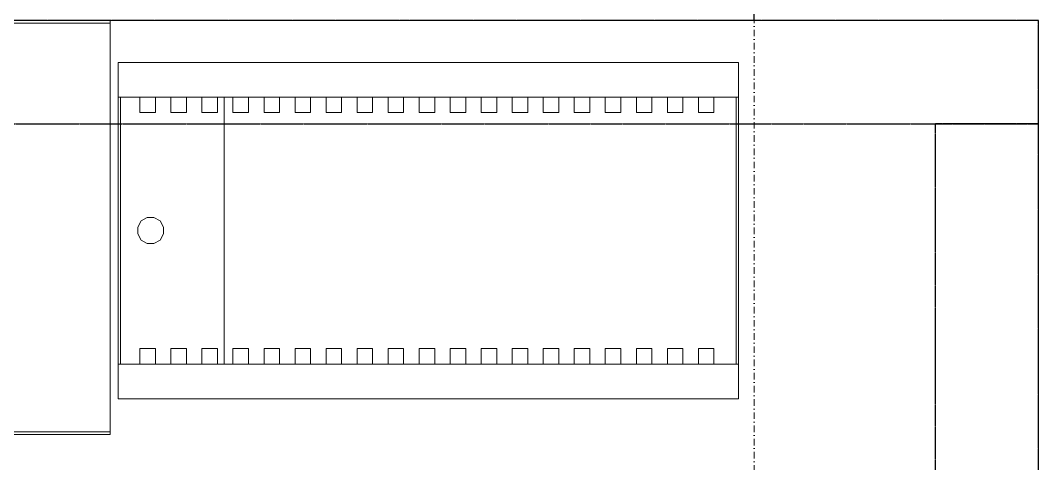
# Model space of a CAD drawing. Header units: millimetres. Extents: x -798 to 124478, y -405 to 121556.
# Drawn here: x 44159 to 46128, y 94842 to 95699 of the extents above; entities that cross this region are included whole.
import ezdxf

# ---------------------------------------------------------------- set-up
doc = ezdxf.new("R2010")
doc.units = ezdxf.units.MM
for name, pattern in [('CENTER', [2, 1.25, -0.25, 0.25, -0.25]), ('PHANTOM2', [1.25, 0.625, -0.125, 0.125, -0.125, 0.125, -0.125]), ('Strichpunkt', [25.4, 12.7, -6.35, 0, -6.35])]:
    doc.linetypes.add(name, pattern=pattern)
for name, color, linetype in [('A-ABOVE', 89, 'PHANTOM2'), ('A-DIM', 4, 'Continuous'), ('A-DIM @ 0.1', 4, 'Continuous'), ('A-DIM @ 0.15', 4, 'Continuous'), ('A-DIM @ 0.2', 4, 'Continuous'), ('A-DIM @ 100', 4, 'Continuous'), ('A-DIM @ 200', 4, 'Continuous'), ('A-DIM @ 50', 4, 'Continuous')]:
    doc.layers.add(name, color=color, linetype=linetype)
for name, color, linetype, lineweight in [('A-AXES', 40, 'CENTER', 5), ('concreet', 5, 'Continuous', 15), ('TC-EQUIPMENT', 251, 'Continuous', 0)]:
    doc.layers.add(name, color=color, linetype=linetype, lineweight=lineweight)
doc.styles.add('Arch-Dim', font='romans.shx', dxfattribs={"width": 0.75})
doc.dimstyles.new('Масштабируемый', dxfattribs={"dimscale": 100, "dimtxt": 3, "dimasz": 2, "dimexe": 2, "dimexo": 2, "dimgap": 1, "dimtad": 1, "dimdec": 0, "dimzin": 3, "dimdsep": 46, "dimtxsty": 'Arch-Dim', "dimblk": 'ARCHTICK', "dimcen": 2.5, "dimdle": 2, "dimazin": 2, "dimtfac": 0.75, "dimtdec": 0, "dimtmove": 1, "dimatfit": 0, "dimfxl": 1, "dimtolj": 1, "dimtzin": 0, "dimarcsym": 0})

# ---------------------------------------------------------------- blocks, each defined once
blk = doc.blocks.new('_ArchTick')
at = {"color": 0, "linetype": 'ByBlock', "const_width": 0.15}
blk.add_lwpolyline([(-0.5, -0.5), (0.5, 0.5)], dxfattribs=at)
blk = doc.blocks.new('*D353')
at = {"layer": 'A-DIM', "color": 0, "lineweight": -2, "ltscale": 50, "transparency": 16777216}
for p, q in [((2196696.7, -2337525.5), (2196696.7, -2335786.9)), ((2204996.7, -2337525.5), (2204996.7, -2335786.9)), ((2196296.7, -2336186.9), (2205396.7, -2336186.9))]:
    blk.add_line(p, q, dxfattribs=at)
at = {"layer": 'Defpoints', "color": 0, "ltscale": 50, "transparency": 16777216}
for p in [(2204996.7, -2336186.9), (2196696.7, -2337925.5), (2204996.7, -2337925.5)]:
    blk.add_point(p, dxfattribs=at)
at = {"layer": 'A-DIM', "color": 0, "lineweight": -2, "ltscale": 50, "transparency": 16777216, "xscale": 400, "yscale": 400, "zscale": 400, "rotation": 180}
blk.add_blockref('_ArchTick', (2196696.7, -2336186.9), dxfattribs=at)
at = {"layer": 'A-DIM', "color": 0, "lineweight": -2, "ltscale": 50, "transparency": 16777216, "xscale": 400, "yscale": 400, "zscale": 400}
blk.add_blockref('_ArchTick', (2204996.7, -2336186.9), dxfattribs=at)
at = {"layer": 'A-DIM', "color": 0, "ltscale": 50, "transparency": 16777216, "insert": (2200846.7, -2335686.9), "char_height": 600, "attachment_point": 5, "style": 'Arch-Dim'}
blk.add_mtext('\\A1;8300', dxfattribs=at)
blk = doc.blocks.new('*D354')
at = {"layer": 'A-DIM', "color": 0, "lineweight": -2, "ltscale": 50, "transparency": 16777216}
for p, q in [((2196696.4, -2336186.9), (2204997, -2336186.9)), ((2196696.7, -2337925.2), (2196696.7, -2336186.6)), ((2204996.7, -2337925.2), (2204996.7, -2336186.6))]:
    blk.add_line(p, q, dxfattribs=at)
at = {"layer": 'Defpoints', "color": 0, "ltscale": 50, "transparency": 16777216}
for p in [(2204996.7, -2336186.9), (2196696.7, -2337925.5), (2204996.7, -2337925.5)]:
    blk.add_point(p, dxfattribs=at)
at = {"layer": 'A-DIM', "color": 0, "lineweight": -2, "ltscale": 50, "transparency": 16777216, "xscale": 0.3, "yscale": 0.3, "zscale": 0.3, "rotation": 180}
blk.add_blockref('_ArchTick', (2196696.7, -2336186.9), dxfattribs=at)
at = {"layer": 'A-DIM', "color": 0, "lineweight": -2, "ltscale": 50, "transparency": 16777216, "xscale": 0.3, "yscale": 0.3, "zscale": 0.3}
blk.add_blockref('_ArchTick', (2204996.7, -2336186.9), dxfattribs=at)
at = {"layer": 'A-DIM', "color": 0, "ltscale": 50, "transparency": 16777216, "insert": (2200846.7, -2336186.5), "char_height": 0.45, "attachment_point": 5, "style": 'Arch-Dim'}
blk.add_mtext('\\A1;8300', dxfattribs=at)
blk = doc.blocks.new('*D355')
at = {"layer": 'A-DIM', "color": 0, "lineweight": -2, "ltscale": 50, "transparency": 16777216}
for p, q in [((2196696.7, -2337825.5), (2196696.7, -2336086.9)), ((2204996.7, -2337825.5), (2204996.7, -2336086.9)), ((2196596.7, -2336186.9), (2205096.7, -2336186.9))]:
    blk.add_line(p, q, dxfattribs=at)
at = {"layer": 'Defpoints', "color": 0, "ltscale": 50, "transparency": 16777216}
for p in [(2204996.7, -2336186.9), (2196696.7, -2337925.5), (2204996.7, -2337925.5)]:
    blk.add_point(p, dxfattribs=at)
at = {"layer": 'A-DIM', "color": 0, "lineweight": -2, "ltscale": 50, "transparency": 16777216, "xscale": 100, "yscale": 100, "zscale": 100, "rotation": 180}
blk.add_blockref('_ArchTick', (2196696.7, -2336186.9), dxfattribs=at)
at = {"layer": 'A-DIM', "color": 0, "lineweight": -2, "ltscale": 50, "transparency": 16777216, "xscale": 100, "yscale": 100, "zscale": 100}
blk.add_blockref('_ArchTick', (2204996.7, -2336186.9), dxfattribs=at)
at = {"layer": 'A-DIM', "color": 0, "ltscale": 50, "transparency": 16777216, "insert": (2200846.7, -2336061.9), "char_height": 150, "attachment_point": 5, "style": 'Arch-Dim'}
blk.add_mtext('\\A1;8300', dxfattribs=at)
blk = doc.blocks.new('*D357')
at = {"layer": 'A-DIM', "color": 0, "lineweight": -2, "ltscale": 50, "transparency": 16777216}
for p, q in [((2196696.7, -2337725.5), (2196696.7, -2335986.9)), ((2204996.7, -2337725.5), (2204996.7, -2335986.9)), ((2196496.7, -2336186.9), (2205196.7, -2336186.9))]:
    blk.add_line(p, q, dxfattribs=at)
at = {"layer": 'Defpoints', "color": 0, "ltscale": 50, "transparency": 16777216}
for p in [(2204996.7, -2336186.9), (2196696.7, -2337925.5), (2204996.7, -2337925.5)]:
    blk.add_point(p, dxfattribs=at)
at = {"layer": 'A-DIM', "color": 0, "lineweight": -2, "ltscale": 50, "transparency": 16777216, "xscale": 200, "yscale": 200, "zscale": 200, "rotation": 180}
blk.add_blockref('_ArchTick', (2196696.7, -2336186.9), dxfattribs=at)
at = {"layer": 'A-DIM', "color": 0, "lineweight": -2, "ltscale": 50, "transparency": 16777216, "xscale": 200, "yscale": 200, "zscale": 200}
blk.add_blockref('_ArchTick', (2204996.7, -2336186.9), dxfattribs=at)
at = {"layer": 'A-DIM', "color": 0, "ltscale": 50, "transparency": 16777216, "insert": (2200846.7, -2335936.9), "char_height": 300, "attachment_point": 5, "style": 'Arch-Dim'}
blk.add_mtext('\\A1;8300', dxfattribs=at)
blk = doc.blocks.new('*D358')
at = {"layer": 'A-DIM', "color": 0, "lineweight": -2, "ltscale": 50, "transparency": 16777216}
for p, q in [((2196696.3, -2336186.9), (2204997.1, -2336186.9)), ((2196696.7, -2337925.1), (2196696.7, -2336186.5)), ((2204996.7, -2337925.1), (2204996.7, -2336186.5))]:
    blk.add_line(p, q, dxfattribs=at)
at = {"layer": 'Defpoints', "color": 0, "ltscale": 50, "transparency": 16777216}
for p in [(2204996.7, -2336186.9), (2196696.7, -2337925.5), (2204996.7, -2337925.5)]:
    blk.add_point(p, dxfattribs=at)
at = {"layer": 'A-DIM', "color": 0, "lineweight": -2, "ltscale": 50, "transparency": 16777216, "xscale": 0.4, "yscale": 0.4, "zscale": 0.4, "rotation": 180}
blk.add_blockref('_ArchTick', (2196696.7, -2336186.9), dxfattribs=at)
at = {"layer": 'A-DIM', "color": 0, "lineweight": -2, "ltscale": 50, "transparency": 16777216, "xscale": 0.4, "yscale": 0.4, "zscale": 0.4}
blk.add_blockref('_ArchTick', (2204996.7, -2336186.9), dxfattribs=at)
at = {"layer": 'A-DIM', "color": 0, "ltscale": 50, "transparency": 16777216, "insert": (2200846.7, -2336186.4), "char_height": 0.6, "attachment_point": 5, "style": 'Arch-Dim'}
blk.add_mtext('\\A1;8300', dxfattribs=at)
blk = doc.blocks.new('*D359')
at = {"layer": 'A-DIM', "color": 0, "lineweight": -2, "ltscale": 50, "transparency": 16777216}
for p, q in [((2196696.5, -2336186.9), (2204996.9, -2336186.9)), ((2196696.7, -2337925.3), (2196696.7, -2336186.7)), ((2204996.7, -2337925.3), (2204996.7, -2336186.7))]:
    blk.add_line(p, q, dxfattribs=at)
at = {"layer": 'Defpoints', "color": 0, "ltscale": 50, "transparency": 16777216}
for p in [(2204996.7, -2336186.9), (2196696.7, -2337925.5), (2204996.7, -2337925.5)]:
    blk.add_point(p, dxfattribs=at)
at = {"layer": 'A-DIM', "color": 0, "lineweight": -2, "ltscale": 50, "transparency": 16777216, "xscale": 0.2, "yscale": 0.2, "zscale": 0.2, "rotation": 180}
blk.add_blockref('_ArchTick', (2196696.7, -2336186.9), dxfattribs=at)
at = {"layer": 'A-DIM', "color": 0, "lineweight": -2, "ltscale": 50, "transparency": 16777216, "xscale": 0.2, "yscale": 0.2, "zscale": 0.2}
blk.add_blockref('_ArchTick', (2204996.7, -2336186.9), dxfattribs=at)
at = {"layer": 'A-DIM', "color": 0, "ltscale": 50, "transparency": 16777216, "insert": (2200846.7, -2336186.6), "char_height": 0.3, "attachment_point": 5, "style": 'Arch-Dim'}
blk.add_mtext('\\A1;8300', dxfattribs=at)
blk = doc.blocks.new('*D360')
at = {"layer": 'A-DIM', "color": 0, "lineweight": -2, "ltscale": 50, "transparency": 16777216}
for p, q in [((2171796.7, -2336709.1), (2171796.7, -2334606.2)), ((2204996.7, -2337525.5), (2204996.7, -2334606.2)), ((2171396.7, -2335006.2), (2205396.7, -2335006.2))]:
    blk.add_line(p, q, dxfattribs=at)
at = {"layer": 'Defpoints', "color": 0, "ltscale": 50, "transparency": 16777216}
for p in [(2204996.7, -2335006.2), (2171796.7, -2337109.1), (2204996.7, -2337925.5)]:
    blk.add_point(p, dxfattribs=at)
at = {"layer": 'A-DIM', "color": 0, "lineweight": -2, "ltscale": 50, "transparency": 16777216, "xscale": 400, "yscale": 400, "zscale": 400, "rotation": 180}
blk.add_blockref('_ArchTick', (2171796.7, -2335006.2), dxfattribs=at)
at = {"layer": 'A-DIM', "color": 0, "lineweight": -2, "ltscale": 50, "transparency": 16777216, "xscale": 400, "yscale": 400, "zscale": 400}
blk.add_blockref('_ArchTick', (2204996.7, -2335006.2), dxfattribs=at)
at = {"layer": 'A-DIM', "color": 0, "ltscale": 50, "transparency": 16777216, "insert": (2183955.1, -2334096.2), "char_height": 600, "attachment_point": 5, "style": 'Arch-Dim'}
blk.add_mtext('\\A1;33200', dxfattribs=at)
blk = doc.blocks.new('*D361')
at = {"layer": 'A-DIM', "color": 0, "lineweight": -2, "ltscale": 50, "transparency": 16777216}
for p, q in [((2183955.3, -2334596.2), (2183953.5, -2334596.2)), ((2188396.7, -2335006.2), (2183955.3, -2334596.2)), ((2171796.4, -2335006.2), (2204997, -2335006.2)), ((2171796.7, -2337108.8), (2171796.7, -2335005.9)), ((2204996.7, -2337925.2), (2204996.7, -2335005.9))]:
    blk.add_line(p, q, dxfattribs=at)
at = {"layer": 'Defpoints', "color": 0, "ltscale": 50, "transparency": 16777216}
for p in [(2204996.7, -2335006.2), (2171796.7, -2337109.1), (2204996.7, -2337925.5)]:
    blk.add_point(p, dxfattribs=at)
at = {"layer": 'A-DIM', "color": 0, "lineweight": -2, "ltscale": 50, "transparency": 16777216, "xscale": 0.3, "yscale": 0.3, "zscale": 0.3, "rotation": 180}
blk.add_blockref('_ArchTick', (2171796.7, -2335006.2), dxfattribs=at)
at = {"layer": 'A-DIM', "color": 0, "lineweight": -2, "ltscale": 50, "transparency": 16777216, "xscale": 0.3, "yscale": 0.3, "zscale": 0.3}
blk.add_blockref('_ArchTick', (2204996.7, -2335006.2), dxfattribs=at)
at = {"layer": 'A-DIM', "color": 0, "ltscale": 50, "transparency": 16777216, "insert": (2183954.4, -2334595.8), "char_height": 0.45, "attachment_point": 5, "style": 'Arch-Dim'}
blk.add_mtext('\\A1;33200', dxfattribs=at)
blk = doc.blocks.new('*D362')
at = {"layer": 'A-DIM', "color": 0, "lineweight": -2, "ltscale": 50, "transparency": 16777216}
for p, q in [((2184005.1, -2334596.2), (2183401.6, -2334596.2)), ((2188396.7, -2335006.2), (2184005.1, -2334596.2)), ((2171796.7, -2337009.1), (2171796.7, -2334906.2)), ((2204996.7, -2337825.5), (2204996.7, -2334906.2)), ((2171696.7, -2335006.2), (2205096.7, -2335006.2))]:
    blk.add_line(p, q, dxfattribs=at)
at = {"layer": 'Defpoints', "color": 0, "ltscale": 50, "transparency": 16777216}
for p in [(2204996.7, -2335006.2), (2171796.7, -2337109.1), (2204996.7, -2337925.5)]:
    blk.add_point(p, dxfattribs=at)
at = {"layer": 'A-DIM', "color": 0, "lineweight": -2, "ltscale": 50, "transparency": 16777216, "xscale": 100, "yscale": 100, "zscale": 100, "rotation": 180}
blk.add_blockref('_ArchTick', (2171796.7, -2335006.2), dxfattribs=at)
at = {"layer": 'A-DIM', "color": 0, "lineweight": -2, "ltscale": 50, "transparency": 16777216, "xscale": 100, "yscale": 100, "zscale": 100}
blk.add_blockref('_ArchTick', (2204996.7, -2335006.2), dxfattribs=at)
at = {"layer": 'A-DIM', "color": 0, "ltscale": 50, "transparency": 16777216, "insert": (2183703.4, -2334471.2), "char_height": 150, "attachment_point": 5, "style": 'Arch-Dim'}
blk.add_mtext('\\A1;33200', dxfattribs=at)
blk = doc.blocks.new('*D364')
at = {"layer": 'A-DIM', "color": 0, "lineweight": -2, "ltscale": 50, "transparency": 16777216}
for p, q in [((2171796.7, -2336909.1), (2171796.7, -2334806.2)), ((2204996.7, -2337725.5), (2204996.7, -2334806.2)), ((2171596.7, -2335006.2), (2205196.7, -2335006.2))]:
    blk.add_line(p, q, dxfattribs=at)
at = {"layer": 'Defpoints', "color": 0, "ltscale": 50, "transparency": 16777216}
for p in [(2204996.7, -2335006.2), (2171796.7, -2337109.1), (2204996.7, -2337925.5)]:
    blk.add_point(p, dxfattribs=at)
at = {"layer": 'A-DIM', "color": 0, "lineweight": -2, "ltscale": 50, "transparency": 16777216, "xscale": 200, "yscale": 200, "zscale": 200, "rotation": 180}
blk.add_blockref('_ArchTick', (2171796.7, -2335006.2), dxfattribs=at)
at = {"layer": 'A-DIM', "color": 0, "lineweight": -2, "ltscale": 50, "transparency": 16777216, "xscale": 200, "yscale": 200, "zscale": 200}
blk.add_blockref('_ArchTick', (2204996.7, -2335006.2), dxfattribs=at)
at = {"layer": 'A-DIM', "color": 0, "ltscale": 50, "transparency": 16777216, "insert": (2183955.1, -2334346.2), "char_height": 300, "attachment_point": 5, "style": 'Arch-Dim'}
blk.add_mtext('\\A1;33200', dxfattribs=at)
blk = doc.blocks.new('*D365')
at = {"layer": 'A-DIM', "color": 0, "lineweight": -2, "ltscale": 50, "transparency": 16777216}
for p, q in [((2183955.3, -2334596.2), (2183952.9, -2334596.2)), ((2188396.7, -2335006.2), (2183955.3, -2334596.2)), ((2171796.3, -2335006.2), (2204997.1, -2335006.2)), ((2171796.7, -2337108.7), (2171796.7, -2335005.8)), ((2204996.7, -2337925.1), (2204996.7, -2335005.8))]:
    blk.add_line(p, q, dxfattribs=at)
at = {"layer": 'Defpoints', "color": 0, "ltscale": 50, "transparency": 16777216}
for p in [(2204996.7, -2335006.2), (2171796.7, -2337109.1), (2204996.7, -2337925.5)]:
    blk.add_point(p, dxfattribs=at)
at = {"layer": 'A-DIM', "color": 0, "lineweight": -2, "ltscale": 50, "transparency": 16777216, "xscale": 0.4, "yscale": 0.4, "zscale": 0.4, "rotation": 180}
blk.add_blockref('_ArchTick', (2171796.7, -2335006.2), dxfattribs=at)
at = {"layer": 'A-DIM', "color": 0, "lineweight": -2, "ltscale": 50, "transparency": 16777216, "xscale": 0.4, "yscale": 0.4, "zscale": 0.4}
blk.add_blockref('_ArchTick', (2204996.7, -2335006.2), dxfattribs=at)
at = {"layer": 'A-DIM', "color": 0, "ltscale": 50, "transparency": 16777216, "insert": (2183954.1, -2334595.7), "char_height": 0.6, "attachment_point": 5, "style": 'Arch-Dim'}
blk.add_mtext('\\A1;33200', dxfattribs=at)
blk = doc.blocks.new('*D366')
at = {"layer": 'A-DIM', "color": 0, "lineweight": -2, "ltscale": 50, "transparency": 16777216}
for p, q in [((2183955.2, -2334596.2), (2183954, -2334596.2)), ((2188396.7, -2335006.2), (2183955.2, -2334596.2)), ((2171796.5, -2335006.2), (2204996.9, -2335006.2)), ((2171796.7, -2337108.9), (2171796.7, -2335006)), ((2204996.7, -2337925.3), (2204996.7, -2335006))]:
    blk.add_line(p, q, dxfattribs=at)
at = {"layer": 'Defpoints', "color": 0, "ltscale": 50, "transparency": 16777216}
for p in [(2204996.7, -2335006.2), (2171796.7, -2337109.1), (2204996.7, -2337925.5)]:
    blk.add_point(p, dxfattribs=at)
at = {"layer": 'A-DIM', "color": 0, "lineweight": -2, "ltscale": 50, "transparency": 16777216, "xscale": 0.2, "yscale": 0.2, "zscale": 0.2, "rotation": 180}
blk.add_blockref('_ArchTick', (2171796.7, -2335006.2), dxfattribs=at)
at = {"layer": 'A-DIM', "color": 0, "lineweight": -2, "ltscale": 50, "transparency": 16777216, "xscale": 0.2, "yscale": 0.2, "zscale": 0.2}
blk.add_blockref('_ArchTick', (2204996.7, -2335006.2), dxfattribs=at)
at = {"layer": 'A-DIM', "color": 0, "ltscale": 50, "transparency": 16777216, "insert": (2183954.6, -2334595.9), "char_height": 0.3, "attachment_point": 5, "style": 'Arch-Dim'}
blk.add_mtext('\\A1;33200', dxfattribs=at)
blk = doc.blocks.new('*U840')
at = {"layer": 'A-DIM @ 0.1', "ltscale": 50, "transparency": 33554687}
dim = blk.add_linear_dim(base=(2204996.7, -2336186.9), p1=(2196696.7, -2337925.5), p2=(2204996.7, -2337925.5), dimstyle='Масштабируемый', override={"dimscale": 0.1, "dimtix": 0, "dimtofl": 1, "dimtmove": 1, "dimatfit": 0}, dxfattribs=at)
dim.commit()
dim.dimension.update_dxf_attribs({"geometry": '*D359', "text_midpoint": (2200846.7, -2336186.6)})
at = {"layer": 'A-DIM @ 0.15', "ltscale": 50, "transparency": 33554687}
dim = blk.add_linear_dim(base=(2204996.7, -2336186.9), p1=(2196696.7, -2337925.5), p2=(2204996.7, -2337925.5), dimstyle='Масштабируемый', override={"dimscale": 0.15, "dimtix": 0, "dimtofl": 1, "dimtmove": 1, "dimatfit": 0}, dxfattribs=at)
dim.commit()
dim.dimension.update_dxf_attribs({"geometry": '*D354', "text_midpoint": (2200846.7, -2336186.5)})
at = {"layer": 'A-DIM @ 0.2', "ltscale": 50, "transparency": 33554687}
dim = blk.add_linear_dim(base=(2204996.7, -2336186.9), p1=(2196696.7, -2337925.5), p2=(2204996.7, -2337925.5), dimstyle='Масштабируемый', override={"dimscale": 0.2, "dimtix": 0, "dimtofl": 1, "dimtmove": 1, "dimatfit": 0}, dxfattribs=at)
dim.commit()
dim.dimension.update_dxf_attribs({"geometry": '*D358', "text_midpoint": (2200846.7, -2336186.4)})
at = {"layer": 'A-DIM @ 100', "ltscale": 50, "transparency": 33554687}
dim = blk.add_linear_dim(base=(2204996.7, -2336186.9), p1=(2196696.7, -2337925.5), p2=(2204996.7, -2337925.5), dimstyle='Масштабируемый', override={"dimscale": 100, "dimtix": 0, "dimtofl": 1, "dimtmove": 1, "dimatfit": 0}, dxfattribs=at)
dim.commit()
dim.dimension.update_dxf_attribs({"geometry": '*D357', "text_midpoint": (2200846.7, -2335936.9)})
at = {"layer": 'A-DIM @ 200', "ltscale": 50, "transparency": 33554687}
dim = blk.add_linear_dim(base=(2204996.7, -2336186.9), p1=(2196696.7, -2337925.5), p2=(2204996.7, -2337925.5), dimstyle='Масштабируемый', override={"dimscale": 200, "dimtix": 0, "dimtofl": 1, "dimtmove": 1, "dimatfit": 0}, dxfattribs=at)
dim.commit()
dim.dimension.update_dxf_attribs({"geometry": '*D353', "text_midpoint": (2200846.7, -2335686.9)})
at = {"layer": 'A-DIM @ 50', "ltscale": 50, "transparency": 33554687}
dim = blk.add_linear_dim(base=(2204996.7, -2336186.9), p1=(2196696.7, -2337925.5), p2=(2204996.7, -2337925.5), dimstyle='Масштабируемый', override={"dimscale": 50, "dimtix": 0, "dimtofl": 1, "dimtmove": 1, "dimatfit": 0}, dxfattribs=at)
dim.commit()
dim.dimension.update_dxf_attribs({"geometry": '*D355', "text_midpoint": (2200846.7, -2336061.9)})
blk = doc.blocks.new('*U841')
at = {"layer": 'A-DIM @ 0.1', "ltscale": 50, "transparency": 33554687}
dim = blk.add_linear_dim(base=(2204996.7, -2335006.2), p1=(2171796.7, -2337109.1), p2=(2204996.7, -2337925.5), dimstyle='Масштабируемый', override={"dimscale": 0.1, "dimtix": 0, "dimtofl": 1, "dimtmove": 1, "dimatfit": 0}, dxfattribs=at)
dim.commit()
dim.dimension.update_dxf_attribs({"geometry": '*D366', "text_midpoint": (2183955.1, -2334596.2), "dimtype": 128})
at = {"layer": 'A-DIM @ 0.15', "ltscale": 50, "transparency": 33554687}
dim = blk.add_linear_dim(base=(2204996.7, -2335006.2), p1=(2171796.7, -2337109.1), p2=(2204996.7, -2337925.5), dimstyle='Масштабируемый', override={"dimscale": 0.15, "dimtix": 0, "dimtofl": 1, "dimtmove": 1, "dimatfit": 0}, dxfattribs=at)
dim.commit()
dim.dimension.update_dxf_attribs({"geometry": '*D361', "text_midpoint": (2183955.1, -2334596.2), "dimtype": 128})
at = {"layer": 'A-DIM @ 0.2', "ltscale": 50, "transparency": 33554687}
dim = blk.add_linear_dim(base=(2204996.7, -2335006.2), p1=(2171796.7, -2337109.1), p2=(2204996.7, -2337925.5), dimstyle='Масштабируемый', override={"dimscale": 0.2, "dimtix": 0, "dimtofl": 1, "dimtmove": 1, "dimatfit": 0}, dxfattribs=at)
dim.commit()
dim.dimension.update_dxf_attribs({"geometry": '*D365', "text_midpoint": (2183955.1, -2334596.2), "dimtype": 128})
at = {"layer": 'A-DIM @ 100', "ltscale": 50, "transparency": 33554687}
dim = blk.add_linear_dim(base=(2204996.7, -2335006.2), p1=(2171796.7, -2337109.1), p2=(2204996.7, -2337925.5), dimstyle='Масштабируемый', override={"dimscale": 100, "dimtix": 0, "dimtofl": 1, "dimtmove": 1, "dimatfit": 0}, dxfattribs=at)
dim.commit()
dim.dimension.update_dxf_attribs({"geometry": '*D364', "text_midpoint": (2183955.1, -2334596.2), "dimtype": 128})
at = {"layer": 'A-DIM @ 200', "ltscale": 50, "transparency": 33554687}
dim = blk.add_linear_dim(base=(2204996.7, -2335006.2), p1=(2171796.7, -2337109.1), p2=(2204996.7, -2337925.5), dimstyle='Масштабируемый', override={"dimscale": 200, "dimtix": 0, "dimtofl": 1, "dimtmove": 1, "dimatfit": 0}, dxfattribs=at)
dim.commit()
dim.dimension.update_dxf_attribs({"geometry": '*D360', "text_midpoint": (2183955.1, -2334596.2), "dimtype": 128})
at = {"layer": 'A-DIM @ 50', "ltscale": 50, "transparency": 33554687}
dim = blk.add_linear_dim(base=(2204996.7, -2335006.2), p1=(2171796.7, -2337109.1), p2=(2204996.7, -2337925.5), dimstyle='Масштабируемый', override={"dimscale": 50, "dimtix": 0, "dimtofl": 1, "dimtmove": 1, "dimatfit": 0}, dxfattribs=at)
dim.commit()
dim.dimension.update_dxf_attribs({"geometry": '*D362', "text_midpoint": (2183955.1, -2334596.2), "dimtype": 128})
blk = doc.blocks.new('оси 2')
at = {"layer": 'A-AXES', "linetype": 'Strichpunkt', "transparency": 33554687}
for p, q in [((2204996.7, -2332741.5), (2204996.7, -2400515.9)), ((2160829.2, -2337925.5), (2204996.7, -2337925.5))]:
    blk.add_line(p, q, dxfattribs=at)
at = {"layer": 'A-DIM', "color": 5}
for name in ['*U841', '*U840']:
    blk.add_blockref(name, (0, 0), dxfattribs=at)

msp = doc.modelspace()

# ---------------------------------------------------------------- linework, layer by layer
at = {"layer": 'A-ABOVE', "ltscale": 5, "transparency": 33554687}
msp.add_lwpolyline([(20287.6, 95498.6), (46127.6, 95498.6), (46127.6, 95698.6), (16777.6, 95698.6), (16777.6, 95648.6)], dxfattribs=at)
msp.add_lwpolyline([(46127.6, 95498.6), (45927.6, 95498.6), (45927.6, 86578.6), (46127.6, 86578.6), (46127.6, 95498.6)], close=True, dxfattribs=at)
at = {"layer": 'concreet', "lineweight": 9, "ltscale": 200}
msp.add_lwpolyline([(12077.6, 88628.6), (12077.6, 95698.6), (46127.6, 95698.6), (46127.6, 47228.6)], dxfattribs=at)
at = {"layer": 'TC-EQUIPMENT'}
for p, q in [((44332.4, 95698.6), (41357.4, 95698.6)), ((44332.4, 95698.6), (44332.4, 94898.6)), ((41358.4, 95693.6), (44332.4, 95693.6)), ((44347.4, 95617.6), (44347.4, 94967.6)), ((44347.4, 95617.6), (45547.4, 95617.6)), ((45547.4, 94967.6), (45547.4, 95617.6)), ((44347.4, 95550.6), (45547.4, 95550.6)), ((44352.4, 95034.6), (44352.4, 95550.6)), ((44389.7, 95520.6), (44389.7, 95550.6)), ((44419.7, 95550.6), (44419.7, 95520.6)), ((44449.7, 95520.6), (44449.7, 95550.6)), ((44479.7, 95550.6), (44479.7, 95520.6)), ((44509.7, 95520.6), (44509.7, 95550.6)), ((44539.7, 95550.6), (44539.7, 95520.6)), ((44552.4, 95550.6), (44552.4, 95034.6)), ((44569.7, 95520.6), (44569.7, 95550.6)), ((44599.7, 95550.6), (44599.7, 95520.6)), ((44629.7, 95520.6), (44629.7, 95550.6)), ((44659.7, 95550.6), (44659.7, 95520.6)), ((44689.7, 95520.6), (44689.7, 95550.6)), ((44719.7, 95550.6), (44719.7, 95520.6)), ((44749.7, 95520.6), (44749.7, 95550.6)), ((44779.7, 95550.6), (44779.7, 95520.6)), ((44809.7, 95520.6), (44809.7, 95550.6)), ((44839.7, 95550.6), (44839.7, 95520.6)), ((44869.7, 95520.6), (44869.7, 95550.6)), ((44899.7, 95550.6), (44899.7, 95520.6)), ((44929.7, 95520.6), (44929.7, 95550.6)), ((44959.7, 95550.6), (44959.7, 95520.6)), ((44989.7, 95520.6), (44989.7, 95550.6)), ((45019.7, 95550.6), (45019.7, 95520.6)), ((45049.7, 95520.6), (45049.7, 95550.6)), ((45079.7, 95550.6), (45079.7, 95520.6)), ((45109.7, 95520.6), (45109.7, 95550.6)), ((45139.7, 95550.6), (45139.7, 95520.6)), ((45169.7, 95520.6), (45169.7, 95550.6)), ((45199.7, 95550.6), (45199.7, 95520.6)), ((45229.7, 95520.6), (45229.7, 95550.6)), ((45259.7, 95550.6), (45259.7, 95520.6)), ((45289.7, 95520.6), (45289.7, 95550.6)), ((45319.7, 95550.6), (45319.7, 95520.6)), ((45349.7, 95520.6), (45349.7, 95550.6)), ((45379.7, 95550.6), (45379.7, 95520.6)), ((45409.7, 95520.6), (45409.7, 95550.6)), ((45439.7, 95550.6), (45439.7, 95520.6)), ((45469.7, 95520.6), (45469.7, 95550.6)), ((45499.7, 95550.6), (45499.7, 95520.6)), ((45542.4, 95034.6), (45542.4, 95550.6)), ((44389.7, 95520.6), (44419.7, 95520.6)), ((44449.7, 95520.6), (44479.7, 95520.6)), ((44509.7, 95520.6), (44539.7, 95520.6)), ((44569.7, 95520.6), (44599.7, 95520.6)), ((44629.7, 95520.6), (44659.7, 95520.6)), ((44689.7, 95520.6), (44719.7, 95520.6)), ((44749.7, 95520.6), (44779.7, 95520.6)), ((44809.7, 95520.6), (44839.7, 95520.6)), ((44869.7, 95520.6), (44899.7, 95520.6)), ((44929.7, 95520.6), (44959.7, 95520.6)), ((44989.7, 95520.6), (45019.7, 95520.6)), ((45049.7, 95520.6), (45079.7, 95520.6)), ((45109.7, 95520.6), (45139.7, 95520.6)), ((45169.7, 95520.6), (45199.7, 95520.6)), ((45229.7, 95520.6), (45259.7, 95520.6)), ((45289.7, 95520.6), (45319.7, 95520.6)), ((45349.7, 95520.6), (45379.7, 95520.6)), ((45409.7, 95520.6), (45439.7, 95520.6)), ((45499.7, 95520.6), (45469.7, 95520.6)), ((44385.4, 95299.1), (44391.9, 95311.1)), ((44391.9, 95311.1), (44403.9, 95317.6)), ((44403.9, 95317.6), (44416.9, 95317.6)), ((44416.9, 95317.6), (44428.9, 95311.1)), ((44428.9, 95311.1), (44435.4, 95299.1)), ((44385.4, 95286.1), (44385.4, 95299.1)), ((44391.9, 95274.1), (44385.4, 95286.1)), ((44435.4, 95286.1), (44428.9, 95274.1)), ((44435.4, 95299.1), (44435.4, 95286.1)), ((44403.9, 95267.6), (44391.9, 95274.1)), ((44416.9, 95267.6), (44403.9, 95267.6)), ((44428.9, 95274.1), (44416.9, 95267.6)), ((44389.7, 95064.6), (44419.7, 95064.6)), ((44389.7, 95064.6), (44389.7, 95034.6)), ((44419.7, 95034.6), (44419.7, 95064.6)), ((44449.7, 95064.6), (44479.7, 95064.6)), ((44449.7, 95064.6), (44449.7, 95034.6)), ((44479.7, 95034.6), (44479.7, 95064.6)), ((44509.7, 95064.6), (44539.7, 95064.6)), ((44509.7, 95064.6), (44509.7, 95034.6)), ((44539.7, 95034.6), (44539.7, 95064.6)), ((44569.7, 95064.6), (44599.7, 95064.6)), ((44569.7, 95064.6), (44569.7, 95034.6)), ((44599.7, 95034.6), (44599.7, 95064.6)), ((44629.7, 95064.6), (44659.7, 95064.6)), ((44629.7, 95064.6), (44629.7, 95034.6)), ((44659.7, 95034.6), (44659.7, 95064.6)), ((44689.7, 95064.6), (44719.7, 95064.6)), ((44689.7, 95064.6), (44689.7, 95034.6)), ((44719.7, 95034.6), (44719.7, 95064.6)), ((44749.7, 95064.6), (44779.7, 95064.6)), ((44749.7, 95064.6), (44749.7, 95034.6)), ((44779.7, 95034.6), (44779.7, 95064.6)), ((44809.7, 95064.6), (44839.7, 95064.6)), ((44809.7, 95064.6), (44809.7, 95034.6)), ((44839.7, 95034.6), (44839.7, 95064.6)), ((44869.7, 95064.6), (44899.7, 95064.6)), ((44869.7, 95064.6), (44869.7, 95034.6)), ((44899.7, 95034.6), (44899.7, 95064.6)), ((44929.7, 95064.6), (44959.7, 95064.6)), ((44929.7, 95064.6), (44929.7, 95034.6)), ((44959.7, 95034.6), (44959.7, 95064.6)), ((44989.7, 95064.6), (45019.7, 95064.6)), ((44989.7, 95064.6), (44989.7, 95034.6)), ((45019.7, 95034.6), (45019.7, 95064.6)), ((45049.7, 95064.6), (45079.7, 95064.6)), ((45049.7, 95064.6), (45049.7, 95034.6)), ((45079.7, 95034.6), (45079.7, 95064.6)), ((45109.7, 95064.6), (45139.7, 95064.6)), ((45109.7, 95064.6), (45109.7, 95034.6)), ((45139.7, 95034.6), (45139.7, 95064.6)), ((45169.7, 95064.6), (45199.7, 95064.6)), ((45169.7, 95064.6), (45169.7, 95034.6)), ((45199.7, 95034.6), (45199.7, 95064.6)), ((45229.7, 95064.6), (45259.7, 95064.6)), ((45229.7, 95064.6), (45229.7, 95034.6)), ((45259.7, 95034.6), (45259.7, 95064.6)), ((45289.7, 95064.6), (45319.7, 95064.6)), ((45289.7, 95064.6), (45289.7, 95034.6)), ((45319.7, 95034.6), (45319.7, 95064.6)), ((45349.7, 95064.6), (45379.7, 95064.6)), ((45349.7, 95064.6), (45349.7, 95034.6)), ((45379.7, 95034.6), (45379.7, 95064.6)), ((45409.7, 95064.6), (45439.7, 95064.6)), ((45409.7, 95064.6), (45409.7, 95034.6)), ((45439.7, 95034.6), (45439.7, 95064.6)), ((45469.7, 95064.6), (45499.7, 95064.6)), ((45469.7, 95064.6), (45469.7, 95034.6)), ((45499.7, 95034.6), (45499.7, 95064.6)), ((45547.4, 95034.6), (44347.4, 95034.6)), ((45547.4, 94967.6), (44347.4, 94967.6)), ((44332.4, 94898.6), (41357.4, 94898.6)), ((44332.4, 94903.6), (41358.4, 94903.6))]:
    msp.add_line(p, q, dxfattribs=at)

# ---------------------------------------------------------------- block references
msp.add_blockref('оси 2', (-2159419.1, 2433624.2))

doc.saveas('drawing.dxf')
